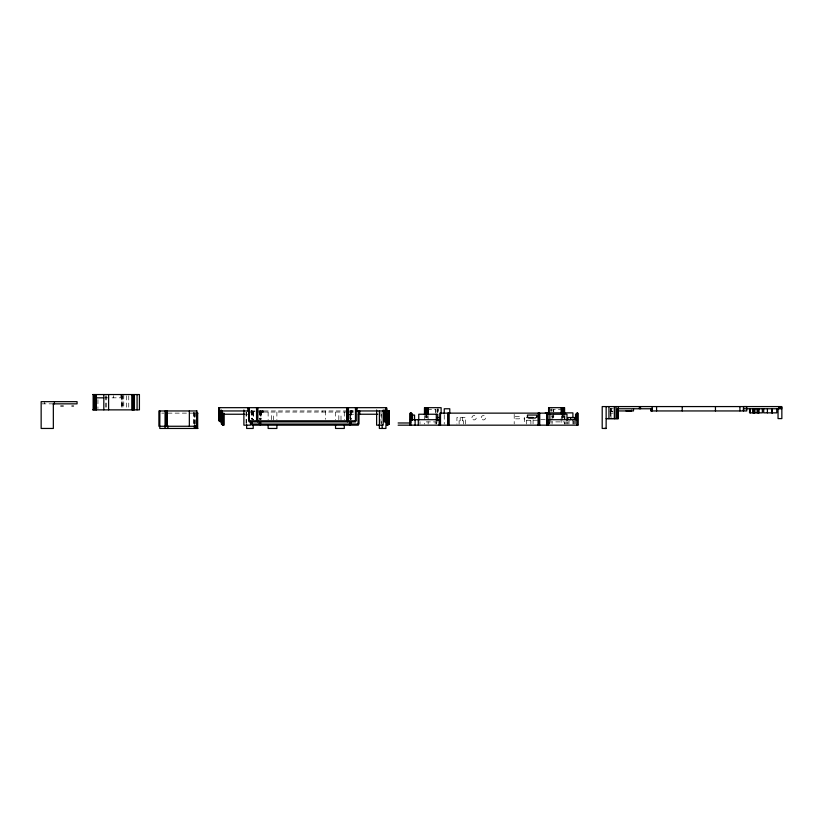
<?xml version="1.0" encoding="UTF-8"?>
<svg xmlns="http://www.w3.org/2000/svg" width="823" height="823" viewBox="0 0 823 823"><rect width="100%" height="100%" fill="white"/><g stroke="black" fill="none" stroke-linecap="round" stroke-linejoin="round"><path stroke-width="0.62" stroke-dasharray="4.12 3.09" d="M610.471 416.304L610.44 408.517M104.86 397.828L120.868 397.828L120.868 394.546M41.85 403.846L51.726 403.846M613.248 408.764L611.016 408.764L611.016 418.598M427.404 409.587L436.046 409.587L436.046 413.691M562.531 409.587L553.354 409.587L553.354 411.634M250.82 410.955L255.665 410.955M256.879 410.955L348.263 410.955M349.446 410.955L354.476 410.955M612.898 411.161L610.471 411.161L610.481 415.327M251.354 411.5L254.996 411.5M609.874 411.716L612.878 411.716M249.39 412.045L346.185 412.045M349.446 412.045L354.476 412.045M161.781 413.136L164.003 413.136M167.892 413.136L187.994 413.136M189.249 413.136L195.576 413.136M610.481 413.136L613.042 413.136M245.583 414.236L253.433 414.236M349.456 414.236L356.606 414.236M381.697 414.236L381.553 423.711M540.711 419.699L545.659 419.699M537.614 420.234L524.179 420.234L524.179 418.053M437.589 421.89L424.473 421.89L424.473 424.071M548.581 421.89L564.599 421.89L564.599 424.071M611.18 408.517L611.18 411.716M610.306 408.517L610.306 411.716M575.544 419.699L575.544 424.071M574.454 420.8L574.454 424.071M573.353 424.071L573.353 420.8L568.981 420.8L568.981 424.071M572.911 420.337L572.911 424.071M567.891 421.89L567.891 424.071M566.975 421.613L566.975 424.071M565.957 421.613L565.957 424.071M564.938 415.461L564.938 424.071M564.599 415.965L564.599 419.524M564.218 417.93L564.218 415.872L561.502 415.872L561.502 417.93M563.189 415.872L563.189 417.93M562.911 415.358L562.911 417.662M562.531 415.872L562.531 417.93M562.16 415.872L562.16 419.977M561.646 415.872L561.646 417.93M561.132 418.331L561.132 424.071M553.735 409.587L553.735 411.891M553.735 413.053L553.735 417.662M553.354 417.93L553.354 415.872L551.667 415.872L551.667 419.977M552.326 415.872L552.326 417.93M552.048 408.856L552.048 411.222M552.048 415.965L552.048 419.524M552.048 421.89L552.048 424.071M551.667 408.877L551.667 411.284M550.659 408.877L550.659 411.284M549.857 421.613L549.857 424.071M549.476 421.89L549.476 424.071M533.067 419.699L533.067 424.071M530.886 424.071L530.886 420.8L526.504 420.8L526.504 424.071M524.323 417.518L524.323 424.071M514.2 414.339L514.2 423.968M465.674 424.071L465.674 417.518L456.919 417.518L456.919 424.071M463.483 424.071L463.483 420.8L459.111 420.8L459.111 424.071M462.392 417.518L462.392 420.8M460.201 417.518L460.201 420.8M444.245 415.142L444.245 424.071M438.68 408.877L438.68 411.284M437.795 408.877L437.795 412.488M437.455 408.856L437.455 412.416M436.303 421.613L436.303 424.071L436.262 420.8M435.706 409.587L435.706 413.053M435.161 421.89L435.161 424.071M428.145 415.965L428.145 419.524M428.145 421.89L428.145 424.071M427.446 417.93L427.446 415.872L424.802 415.872L424.802 417.93M426.551 415.872L426.551 417.93M426.221 415.358L426.221 417.662M425.697 415.872L425.697 417.93M424.473 415.965L424.473 419.524M419.987 421.613L419.987 424.071M380.987 412.138L380.987 423.989M352.388 410.955L352.326 412.045M352.213 410.955L352.121 412.045M352.059 410.955L352.007 412.045M351.925 410.955L351.833 412.045M351.699 410.955L351.596 412.045M351.431 410.955L351.452 412.045M351.205 410.955L351.205 419.308M350.948 410.955L350.948 419.308M350.711 419.308L350.567 410.955L350.433 419.308M350.269 410.955L350.289 419.308M350.135 410.955L350.135 419.308M349.847 414.236L349.847 419.154M344.281 412.045L344.281 419.617M341 420.1L341 415.327L338.819 415.327L338.819 420.1M335.537 412.045L335.537 419.617M325.424 410.955L325.424 419.308M322.132 410.955L322.132 412.045M276.888 412.045L276.888 419.617M273.606 420.1L273.606 415.327L271.415 415.327L271.415 420.1M268.133 412.045L268.133 419.617M263.72 410.955L263.669 412.045M263.401 410.955L263.381 412.045M263.257 410.955L263.237 412.045M262.979 410.955L262.979 412.045M262.866 410.955L262.866 412.045M262.753 410.955L262.763 412.045M262.547 410.955L262.506 412.045M262.342 410.955L262.29 412.045M262.249 410.955L262.218 412.045M262.023 410.955L262.033 412.045M261.889 410.955L261.889 412.045M261.745 410.955L261.724 412.045M261.426 410.955L261.426 419.308M261.261 410.955L261.261 412.045M261.014 412.045L261.014 419.205M260.737 412.045L260.737 419.205M260.634 410.955L260.624 419.308M260.449 410.955L260.449 419.308M260.253 410.955L260.253 419.308M260.068 410.955L260.068 419.308M259.893 410.955L259.903 419.308M259.296 410.955L259.296 419.308M253.433 412.045L253.433 420.306M253.196 412.045L253.196 419.617M252.62 410.955L252.538 420.306M251.992 410.955L251.992 419.308M251.828 410.955L251.941 419.154M251.622 410.955L251.622 414.236M251.406 410.955L251.344 419.154M251.19 410.955L251.19 414.236M246.633 412.045L246.633 423.403M246.067 412.045L246.067 423.979M195.082 412.23L195.082 424.987M195 413.136L195 424.627M194.279 413.136L194.279 425.903M194.115 412.23L194.115 426.263M193.395 412.23L193.395 426.263M128.758 395.822L128.758 408.589M126.413 395.822L126.413 408.589M123.769 394.546L123.769 408.589M122.864 395.822L122.864 408.589M122.236 394.546L122.236 408.589M121.66 394.546L121.66 408.589M121.403 395.822L121.403 408.589M113.317 395.647L113.317 397.828M106.568 395.822L106.568 408.589M105.622 395.822L105.622 408.589M97.937 399.649L97.937 408.589M44.699 401.655L44.699 403.846M519.344 416.654L514.972 416.654L514.972 418.835L519.344 418.835L519.344 416.654M482.299 419.637A2.191 2.191 0 0 0 485.58 417.745A2.191 2.191 0 0 0 482.299 415.852A2.191 2.191 0 0 0 482.299 419.637M472.999 419.637A2.191 2.191 0 0 0 476.28 417.745A2.191 2.191 0 0 0 472.999 415.852A2.191 2.191 0 0 0 472.999 419.637"/><path stroke-width="1.23" d="M778.044 408.764L778.044 418.598L781.85 418.598L781.85 406.572L602.21 406.572L602.199 428.444L606.14 428.444L606.15 406.572M618.155 409.988L618.166 418.598L608.948 418.598L608.948 406.572M618.166 413.136L618.166 410.183M606.15 418.598L618.227 418.598L618.227 410.944M386.604 412.045L386.553 416.417L386.604 408.527M389.351 411.809L389.351 419.699M427.25 413.691L427.271 407.673M386.553 416.417L386.604 409.864M389.351 415.327L389.31 419.699L389.31 413.136M607.374 418.609L608.948 418.598M92.752 394.546L139.426 394.546L139.426 409.864L92.752 409.864M96.353 397.828L103.821 397.828M52.795 403.846L77.064 403.846L77.064 401.655L41.15 401.655L41.15 428.454L53.341 428.454L53.341 403.846M60.789 406.037L63.258 406.037M71.879 406.037L73.514 406.037M385.185 420.8L386.604 420.8L386.604 407.673L219.031 407.673L219.031 420.8L220.358 420.8M778.846 407.663L781.85 407.663M652.114 408.764L617.137 408.764L617.157 418.598M781.85 408.764L743.498 408.764L743.478 410.944L743.498 406.572L746.759 406.572L746.749 410.944L650.87 410.944L650.87 408.764M562.911 409.587L562.531 413.691M196.985 410.955L158.901 410.955L158.901 426.263L196.985 426.263M219.504 410.955L249.184 410.955M355.587 410.955L389.351 410.955L389.351 424.071L387.674 424.071L387.674 425.172M617.908 410.944L633.494 410.944L633.494 408.764M545.31 412.868L572.911 412.868L572.911 417.847M195.967 413.136L197.87 413.136M222.251 414.236L244.482 414.236M358.334 414.236L377.808 414.236M383.6 414.236L389.001 414.236M576.46 414.236L575.544 414.236L575.544 419.699M412.374 415.07L414.566 415.08L414.566 420.224M437.352 417.518L439.544 417.518M526.823 417.518L533.067 417.518M614.904 418.598L614.359 418.598L614.359 406.572M410.461 419.699L440.459 419.699M546.256 419.699L577.52 419.699M398.126 422.981L410.286 422.981M547.46 422.981L548.283 422.981M223.115 424.071L221.397 424.071L221.397 421.695M398.126 425.172L577.88 425.172M197.87 428.454L159.785 428.454L159.857 410.955M604.555 428.444L606.14 428.454M778.846 406.572L778.846 408.764M776.768 408.764L776.768 412.858L763.682 412.858L763.682 408.764M772.313 408.764L772.313 412.858M772.036 408.764L772.036 412.858M771.995 408.764L771.995 412.858M767.427 408.764L767.396 412.858M762.355 408.764L762.355 412.858L749.516 412.858L749.609 408.764M759.043 408.764L759.043 412.858M758.343 408.764L758.343 412.858M758.014 408.764L758.014 412.858M757.098 408.764L757.098 412.858M754.917 408.764L754.917 412.858M754.218 408.764L754.218 412.858M753.868 408.764L753.868 412.858M753.457 409.165L753.457 412.858M752.808 408.764L752.808 412.858M750.391 409.165L750.391 412.858M739.918 406.572L739.918 410.944M715.454 406.572L715.454 410.944M682.216 406.572L682.216 410.944M656.579 406.572L656.579 410.944M652.114 406.572L652.114 410.944M651.672 408.764L651.672 410.944M651.651 408.764L651.528 410.944M651.199 408.764L651.199 410.944M640.489 406.572L640.489 408.764M639.399 406.572L639.399 408.764M631.467 410.183L631.467 410.944M631.035 410.944L626.005 410.944M618.258 406.572L618.238 418.598M615.995 406.572L615.995 418.598M577.787 425.172L577.88 413.136L576.46 413.136L576.46 419.699M577.602 413.136L577.674 425.172M577.52 413.136L577.52 425.172M577.376 413.136L577.376 425.172M577.139 419.699L577.139 425.172M574.454 419.699L574.454 417.518L567.891 417.518L567.891 419.699M570.689 417.518L570.689 419.699M566.975 420.388L566.975 414.236L547.953 414.236L547.953 420.388M564.599 413.599L564.599 407.673L548.581 407.673L548.581 413.599M564.218 407.673L564.218 413.691M563.189 407.673L563.189 413.691M562.16 407.673L562.16 413.691M561.646 407.673L561.646 413.691M561.132 407.673L561.132 413.599M549.857 414.236L549.857 420.388M549.095 407.673L549.095 413.691M548.283 419.699L548.283 425.172M547.46 425.172L547.46 413.136L439.873 413.136L439.873 425.172M546.729 413.136L546.729 425.172M539.723 413.136L539.723 425.172M539.23 413.136L539.23 425.172M539.096 413.136L539.096 425.172M538.952 413.136L538.952 425.172M538.664 413.136L538.808 425.172M538.047 413.136L538.047 425.172M449.769 413.136L449.769 408.764L444.245 408.764L444.245 413.866M449.142 413.136L449.142 425.172M448.432 413.136L448.432 425.172M447.815 413.136L447.815 425.172M441.128 413.599L441.128 407.673L424.473 407.673L424.473 414.782M440.511 413.136L440.511 425.172M439.132 419.699L439.132 425.172M437.743 420.388L437.743 414.236L418.753 414.236L418.753 420.388M436.303 414.236L436.303 420.388M428.145 407.673L428.145 414.782M427.693 407.673L427.693 413.691L424.802 413.691L424.802 407.673M426.376 407.673L426.376 413.691M425.717 407.673L425.717 413.691M418.3 419.699L418.3 425.172M415.111 419.699L415.111 425.172M412.498 419.699L412.498 414.236L411.284 414.236L411.377 413.136M412.374 414.236L412.374 420.388M411.634 419.699L411.634 413.136L410.183 413.136L410.183 423.968M410.78 413.136L410.78 425.172M410.667 419.699L410.667 422.981M410.461 413.136L410.44 425.172M410.307 413.136L410.286 425.172M389.258 410.955L389.31 424.071M389.145 410.955L389.001 424.071M388.909 410.955L388.868 424.071M388.61 410.955L388.61 414.236M387.931 414.236L387.931 425.172L386.759 425.172L386.759 420.306M387.026 414.236L387.026 425.172M386.501 407.673L386.553 420.8M386.244 407.673L386.244 420.8M385.925 419.617L385.925 428.454L379.362 428.454L379.362 424.668M385.864 407.673L385.864 410.955M385.185 410.955L385.185 421.89L384.269 421.89L384.269 409.957M383.179 410.029L383.179 425.172L376.615 425.172L376.615 410.029M382.16 424.894L382.16 428.454M379.413 410.955L379.413 425.172M359.754 410.955L359.754 414.236M358.931 410.955L358.931 424.071L251.344 424.071L251.344 421.613M358.458 414.236L358.458 424.071M358.334 424.071L358.334 425.172L251.941 425.172L251.941 424.071M358.211 410.955L358.211 424.071M357.007 407.673L357.007 410.955M356.184 407.673L356.184 420.8L248.597 420.8L248.597 407.673M355.587 420.8L355.587 421.89L249.184 421.89L249.235 407.673M355.454 407.673L355.454 420.8M351.205 421.695L351.205 424.071M350.711 421.695L350.567 424.071M350.433 421.695L350.433 424.071M350.289 421.695L350.289 424.071M350.135 421.695L350.104 425.172M349.528 421.695L349.528 424.071M348.448 407.673L348.448 420.8M347.954 407.673L347.954 420.8M347.82 407.673L347.676 420.8M347.532 407.673L347.532 420.8M347.388 407.673L347.347 421.89M346.771 407.673L346.771 420.8M344.281 424.668L344.281 428.454L335.537 428.454L335.537 424.668M276.888 424.668L276.888 428.454L268.133 428.454L268.133 424.668M260.624 421.695L260.624 424.071M260.346 424.071L260.346 425.172M259.903 421.695L259.903 424.071M259.296 421.695L259.296 424.071M257.866 407.673L257.866 420.8M257.589 420.8L257.589 421.89M257.157 407.673L257.157 420.8M256.539 407.673L256.539 420.8M253.196 424.668L253.196 428.454L246.633 428.454L246.633 424.668M251.992 421.695L251.992 424.071M250.439 421.386L250.439 425.172L243.886 425.172L243.886 410.029M247.857 407.673L247.857 410.955M223.969 413.239L223.979 425.172L222.498 425.172L222.498 424.071M223.599 413.239L223.599 425.172M223.115 414.236L223.043 425.172M222.251 410.955L222.251 424.071M221.922 424.071L221.881 410.955L221.788 424.071M221.593 421.695L221.593 424.071M221.212 409.957L221.222 421.89L220.297 421.89L220.358 410.955M219.504 407.673L219.504 420.8M219.309 407.673L219.237 420.8M219.175 407.673L219.093 420.8M197.674 413.136L197.674 428.454M197.16 413.136L197.16 428.454M196.79 410.955L196.79 426.263M195.967 425.903L195.967 428.454M195 425.903L195 428.454M194.279 425.903L194.279 428.454M189.341 410.955L189.341 426.263M167.892 425.903L167.892 428.454M167.326 410.955L167.326 426.263M167.182 410.955L167.182 426.263M166.647 410.955L166.647 426.263M166.081 410.955L166.081 426.263M165.073 410.955L165.053 428.454M137.081 394.546L137.081 409.864M134.427 394.546L134.427 409.864M133.532 394.546L133.532 409.864M132.904 394.546L132.904 409.864M132.328 394.546L132.328 409.864M132.071 394.546L132.071 409.864M108.605 394.546L108.605 409.864M103.811 394.546L103.811 409.864M96.404 394.546L96.404 409.864M95.91 394.546L95.91 409.864M94.954 394.546L94.954 409.864M94.007 394.546L94.007 409.864M93.143 394.546L93.143 409.864M54.411 401.655L54.411 403.846M536.761 416.952L535.392 418.053L528.829 418.053L527.461 416.952L527.461 415.039L536.761 415.039L536.761 416.952"/></g></svg>
